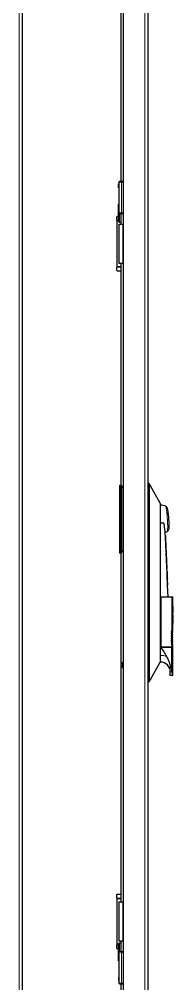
# Model space of a CAD drawing. Header units: millimetres. Extents: x -367 to 1520, y -1456 to 1043.
# Drawn here: x 412 to 537, y -522 to 261 of the extents above; entities that cross this region are included whole.
import ezdxf

# ---------------------------------------------------------------- set-up
doc = ezdxf.new("R2010")
doc.units = ezdxf.units.MM

msp = doc.modelspace()

# ---------------------------------------------------------------- linework, layer by layer
at = {"color": 8, "linetype": 'Continuous', "lineweight": 18}
for p, q in [((412.42, -1271.52), (412.42, 878.28)), ((514.67, -1274.12), (514.67, 880.88)), ((495.67, 128.38), (497.27, 128.38)), ((495.67, 103.38), (495.67, 128.38)), ((497.27, 103.38), (495.67, 103.38)), ((495.22, 94.38), (495.22, 95.88)), ((496.77, 62.38), (496.77, 94.38)), ((495.22, 59.68), (495.22, 62.38)), ((495.22, 59.38), (495.22, 59.68)), ((494.37, -119.62), (495.27, -119.62)), ((495.27, -119.62), (495.27, -117.62)), ((495.27, -119.62), (495.67, -119.62)), ((495.27, -170.62), (495.27, -119.62)), ((497.27, -119.42), (495.67, -119.42)), ((518.27, -121.62), (517.27, -121.62)), ((494.37, -170.62), (495.27, -170.62)), ((495.27, -172.62), (495.27, -170.62)), ((495.27, -170.62), (495.67, -170.62)), ((495.67, -170.82), (497.27, -170.82)), ((532.46, -180.64), (532.45, -180.64)), ((532.5, -181.61), (532.49, -181.61)), ((527.48, -208.12), (527.48, -248.62)), ((536.83, -236.12), (537.48, -236.12)), ((527.48, -255.65), (527.27, -255.65)), ((527.48, -261.12), (527.48, -255.65)), ((518.27, -271.62), (517.27, -271.62)), ((535.48, -269.12), (536.83, -269.12)), ((495.22, -452.92), (495.22, -452.62)), ((495.22, -455.62), (495.22, -452.92)), ((496.77, -487.62), (496.77, -455.62)), ((495.22, -489.12), (495.22, -487.62)), ((495.67, -521.62), (495.67, -496.62)), ((495.67, -496.62), (497.27, -496.62)), ((497.27, -521.62), (495.67, -521.62))]:
    msp.add_line(p, q, dxfattribs=at)
at = {"color": 7, "linetype": 'Continuous', "lineweight": 25}
for p, q in [((415.02, -1274.12), (415.02, 880.88)), ((497.27, -1274.12), (497.27, 880.88)), ((517.27, 878.28), (517.27, -119.12)), ((495.27, 737.38), (495.27, 128.88)), ((493.67, 128.38), (493.67, 103.38)), ((497.27, 128.88), (495.67, 128.88)), ((493.67, 110.78), (493.27, 110.38)), ((493.27, 103.38), (493.27, 110.38)), ((493.27, 96.38), (493.27, 103.38)), ((493.77, 103.38), (493.77, 95.88)), ((495.27, 102.88), (495.27, 94.38)), ((495.67, 102.88), (497.27, 102.88)), ((491.72, 99.88), (491.72, 97.88)), ((493.27, 100.38), (492.22, 100.38)), ((492.22, 97.38), (493.27, 97.38)), ((492.22, 97.38), (492.22, 97.08)), ((492.22, 59.68), (492.22, 97.08)), ((492.22, 97.08), (493.27, 97.08)), ((493.27, 96.38), (493.77, 95.88)), ((493.77, 95.88), (495.27, 95.88)), ((493.77, 62.38), (493.77, 94.38)), ((493.77, 94.38), (496.77, 94.38)), ((497.27, 94.38), (496.77, 94.38)), ((491.72, 58.88), (491.72, 56.88)), ((495.22, 59.68), (492.22, 59.68)), ((492.22, 59.68), (492.22, 59.38)), ((495.27, 59.38), (492.22, 59.38)), ((492.22, 56.38), (495.27, 56.38)), ((496.77, 62.38), (493.77, 62.38)), ((494.72, 59.68), (494.72, 59.38)), ((495.27, 59.68), (495.22, 59.68)), ((495.27, 62.38), (495.27, -117.62)), ((496.77, 62.38), (497.27, 62.38)), ((518.27, -116.12), (517.27, -116.12)), ((494.37, -117.62), (495.27, -117.62)), ((494.37, -119.62), (494.37, -117.62)), ((494.37, -170.62), (494.37, -119.62)), ((495.67, -118.02), (495.67, -119.62)), ((495.67, -118.42), (497.27, -118.42)), ((495.67, -119.62), (495.67, -170.62)), ((517.27, -119.12), (517.27, -121.62)), ((517.27, -121.62), (517.27, -271.62)), ((518.27, -121.62), (518.27, -271.62)), ((527.27, -132.12), (519.35, -118.03)), ((527.27, -132.12), (527.27, -137.59)), ((527.27, -137.59), (527.27, -145.12)), ((527.27, -145.12), (527.27, -248.12)), ((531.79, -164.79), (531.39, -155.6)), ((534.21, -153.18), (534.22, -152.99)), ((531.51, -158.82), (531.46, -158.44)), ((531.52, -158.82), (531.47, -158.44)), ((531.47, -158.44), (531.59, -161.6)), ((531.52, -159.11), (531.51, -158.82)), ((531.52, -158.82), (531.51, -158.82)), ((531.53, -159.11), (531.52, -158.82)), ((531.53, -159.11), (531.52, -159.11)), ((494.37, -172.62), (494.37, -170.62)), ((495.67, -170.62), (495.67, -172.22)), ((497.27, -171.82), (495.67, -171.82)), ((531.88, -166.88), (531.78, -164.79)), ((531.79, -164.8), (531.78, -164.8)), ((532.06, -170.79), (531.83, -166.99)), ((532.04, -170.39), (531.9, -167.29)), ((531.9, -168.69), (532.14, -172.68)), ((532.03, -170.39), (532.06, -170.79)), ((532.1, -172.05), (532.05, -170.79)), ((532.06, -170.79), (532.05, -170.79)), ((494.37, -172.62), (495.27, -172.62)), ((495.27, -172.62), (495.27, -455.62)), ((532.08, -172.68), (532.07, -172.68)), ((532.14, -172.68), (532.08, -172.68)), ((532.23, -174.9), (532.13, -172.68)), ((532.17, -174.9), (532.17, -174.89)), ((532.17, -174.9), (532.17, -174.9)), ((532.29, -176.16), (532.24, -174.9)), ((532.28, -176.17), (532.28, -176.16)), ((532.39, -178.62), (532.3, -176.48)), ((532.4, -178.62), (532.39, -178.62)), ((532.6, -183.17), (532.4, -178.59)), ((532.45, -180.64), (532.49, -181.61)), ((532.46, -180.64), (532.5, -181.61)), ((532.57, -183.17), (532.56, -183.17)), ((532.69, -185.54), (532.59, -183.17)), ((532.64, -185.54), (532.64, -185.54)), ((532.81, -188), (532.7, -185.53)), ((532.76, -187.24), (532.77, -187.24)), ((532.77, -187.24), (532.78, -187.24)), ((532.8, -187.77), (532.79, -187.62)), ((532.82, -188.17), (532.8, -187.89)), ((532.84, -189.47), (532.82, -189.47)), ((532.85, -189.47), (532.83, -189.47)), ((532.89, -189.94), (532.84, -188.69)), ((532.87, -190.26), (532.84, -189.47)), ((532.88, -190.26), (532.85, -189.47)), ((532.86, -190.26), (532.85, -190.26)), ((532.86, -190.26), (532.88, -190.26)), ((532.87, -189.44), (532.92, -190.54)), ((532.91, -190.25), (532.89, -189.94)), ((532.95, -191.15), (532.91, -190.35)), ((533, -192.38), (532.95, -191.15)), ((533.04, -193.19), (533.02, -192.91)), ((533.05, -193.44), (533.04, -193.3)), ((533.18, -196.5), (533.06, -193.83)), ((533.06, -193.91), (533.06, -193.91)), ((533.07, -193.91), (533.07, -193.91)), ((533.18, -197.97), (533.12, -196.52)), ((533.14, -196.51), (533.13, -196.51)), ((533.26, -198.62), (533.17, -196.5)), ((533.69, -208.12), (533.27, -198.62)), ((527.27, -208.12), (527.48, -208.12)), ((527.48, -208.12), (527.72, -208.12)), ((527.72, -208.12), (527.72, -248.62)), ((527.72, -208.12), (536.83, -208.12)), ((536.83, -208.12), (536.83, -236.12)), ((536.83, -208.12), (537.48, -208.12)), ((537.48, -213.12), (537.48, -208.12)), ((537.23, -213.12), (537.48, -213.12)), ((537.23, -213.12), (537.23, -222.88)), ((537.35, -215.07), (537.35, -220.93)), ((537.36, -215.07), (537.35, -215.07)), ((537.36, -215.07), (537.36, -220.93)), ((537.36, -215.07), (537.48, -215.07)), ((537.48, -216.05), (537.41, -216.05)), ((537.41, -216.05), (537.41, -220.93)), ((537.46, -218), (537.46, -220.93)), ((537.47, -218), (537.46, -218)), ((537.47, -215.07), (537.47, -213.12)), ((537.47, -218), (537.47, -216.05)), ((537.47, -218), (537.47, -220.93)), ((537.47, -218), (537.48, -218)), ((537.48, -216.05), (537.48, -215.07)), ((537.48, -220.93), (537.48, -218)), ((537.41, -222.88), (537.23, -222.88)), ((537.37, -226.68), (537.23, -226.68)), ((537.23, -226.68), (537.23, -229.65)), ((537.36, -220.93), (537.35, -220.93)), ((537.41, -220.93), (537.36, -220.93)), ((537.41, -222.88), (537.41, -225.81)), ((537.48, -225.81), (537.41, -225.81)), ((537.47, -226.68), (537.44, -229.65)), ((537.47, -220.93), (537.46, -220.93)), ((537.46, -222.88), (537.46, -223.86)), ((537.47, -222.88), (537.46, -222.88)), ((537.47, -223.86), (537.46, -223.86)), ((537.47, -222.88), (537.47, -220.93)), ((537.48, -220.93), (537.47, -220.93)), ((537.47, -222.88), (537.47, -223.86)), ((537.47, -222.88), (537.48, -222.88)), ((537.47, -225.81), (537.47, -223.86)), ((537.48, -223.86), (537.47, -223.86)), ((537.48, -226.68), (537.47, -226.68)), ((537.48, -223.86), (537.48, -222.88)), ((537.48, -226.68), (537.48, -225.81)), ((537.48, -227.31), (537.48, -226.68)), ((537.23, -229.65), (537.3, -229.65)), ((537.29, -227.18), (537.29, -227.98)), ((537.3, -227.18), (537.29, -227.18)), ((537.3, -227.98), (537.29, -227.98)), ((537.29, -228.47), (537.29, -229.65)), ((537.3, -228.47), (537.29, -228.47)), ((537.3, -227.18), (537.3, -227.98)), ((537.3, -227.18), (537.36, -227.18)), ((537.36, -227.98), (537.3, -227.98)), ((537.3, -228.47), (537.3, -229.65)), ((537.3, -228.47), (537.35, -228.47)), ((537.38, -229.65), (537.4, -229.65)), ((537.4, -228.21), (537.39, -228.21)), ((537.39, -229.65), (537.43, -229.65)), ((537.43, -227.52), (537.42, -227.52)), ((537.43, -228.86), (537.42, -228.86)), ((537.42, -229.22), (537.42, -229.23)), ((537.43, -229.22), (537.42, -229.22)), ((537.43, -229.23), (537.42, -229.23)), ((537.42, -229.56), (537.42, -229.65)), ((537.43, -229.56), (537.42, -229.56)), ((537.43, -229.22), (537.43, -229.23)), ((537.43, -229.56), (537.43, -229.65)), ((537.44, -229.65), (537.47, -229.65)), ((537.46, -228.55), (537.47, -227.28)), ((537.47, -228.55), (537.46, -228.55)), ((537.46, -229.65), (537.46, -229.04)), ((537.47, -229.04), (537.46, -229.04)), ((537.47, -228.55), (537.48, -227.28)), ((537.48, -227.28), (537.47, -227.28)), ((537.47, -229.04), (537.47, -228.22)), ((537.47, -228.55), (537.48, -228.55)), ((537.47, -229.04), (537.48, -229.04)), ((537.47, -229.65), (537.47, -229.04)), ((537.48, -227.28), (537.48, -228.55)), ((537.48, -236.12), (537.48, -229.04)), ((536.29, -236.22), (536.72, -236.22)), ((536.29, -237.62), (536.72, -237.62)), ((536.29, -239.02), (536.72, -239.02)), ((536.29, -240.42), (536.72, -240.42)), ((536.29, -241.82), (536.72, -241.82)), ((537.38, -236.22), (536.72, -236.22)), ((537.38, -237.62), (536.72, -237.62)), ((537.38, -239.02), (536.72, -239.02)), ((537.38, -240.42), (536.72, -240.42)), ((537.38, -241.82), (536.72, -241.82)), ((537.48, -237.52), (536.83, -237.52)), ((537.48, -238.92), (536.83, -238.92)), ((537.48, -240.32), (536.83, -240.32)), ((537.48, -241.72), (536.83, -241.72)), ((537.48, -237.52), (536.98, -236.22)), ((537.48, -238.92), (536.98, -237.62)), ((537.48, -240.32), (536.98, -239.02)), ((537.48, -241.72), (536.98, -240.42)), ((537.48, -243.12), (536.98, -241.82)), ((527.27, -248.12), (527.27, -249.12)), ((527.27, -248.62), (527.48, -248.62)), ((527.48, -249.12), (527.27, -249.12)), ((527.48, -248.62), (527.72, -248.62)), ((527.48, -249.12), (527.72, -249.12)), ((527.72, -248.62), (536.83, -248.62)), ((527.72, -249.12), (536.83, -249.12)), ((535.48, -249.12), (535.46, -248.62)), ((536.29, -243.22), (536.72, -243.22)), ((536.29, -244.62), (536.72, -244.62)), ((536.29, -246.02), (536.72, -246.02)), ((537.38, -243.22), (536.72, -243.22)), ((537.38, -244.62), (536.72, -244.62)), ((537.38, -246.02), (536.72, -246.02)), ((537.48, -243.12), (536.83, -243.12)), ((537.48, -244.52), (536.83, -244.52)), ((537.48, -245.92), (536.83, -245.92)), ((536.83, -247.32), (536.83, -248.62)), ((537.48, -247.32), (536.83, -247.32)), ((536.83, -248.62), (537.48, -248.62)), ((536.83, -269.12), (536.83, -249.12)), ((536.83, -249.12), (537.48, -249.12)), ((537.48, -244.52), (536.98, -243.22)), ((537.48, -245.92), (536.98, -244.62)), ((537.48, -247.32), (536.98, -246.02)), ((537.48, -248.62), (537.48, -247.32)), ((537.48, -272.12), (537.48, -249.12)), ((527.27, -255.65), (527.27, -261.12)), ((496.25, -262.84), (496.56, -262.92)), ((496.56, -264.02), (496.25, -264.1)), ((496.56, -261.47), (496.56, -261.55)), ((496.56, -262.92), (496.56, -264.02)), ((496.56, -265.39), (496.56, -265.47)), ((519.35, -275.2), (527.27, -261.12)), ((527.27, -261.12), (527.48, -261.12)), ((535.48, -269.12), (535.48, -266.03)), ((517.27, -271.62), (517.27, -274.12)), ((537.2, -272.12), (535.48, -272.12)), ((537.48, -272.12), (537.2, -272.12)), ((517.27, -274.12), (517.27, -1271.52)), ((518.27, -277.12), (517.27, -277.12)), ((491.72, -450.12), (491.72, -452.12)), ((495.27, -449.62), (492.22, -449.62)), ((492.22, -452.62), (495.27, -452.62)), ((492.22, -452.62), (492.22, -452.92)), ((492.22, -490.32), (492.22, -452.92)), ((492.22, -452.92), (495.22, -452.92)), ((494.72, -452.62), (494.72, -452.92)), ((495.22, -452.92), (495.27, -452.92)), ((493.77, -455.62), (496.77, -455.62)), ((493.77, -487.62), (493.77, -455.62)), ((497.27, -455.62), (496.77, -455.62)), ((491.72, -491.12), (491.72, -493.12)), ((493.27, -490.32), (492.22, -490.32)), ((492.22, -490.32), (492.22, -490.62)), ((493.27, -490.62), (492.22, -490.62)), ((493.77, -489.12), (493.27, -489.62)), ((493.27, -496.62), (493.27, -489.62)), ((496.77, -487.62), (493.77, -487.62)), ((495.27, -489.12), (493.77, -489.12)), ((493.77, -489.12), (493.77, -496.62)), ((495.27, -487.62), (495.27, -496.12)), ((496.77, -487.62), (497.27, -487.62)), ((492.22, -493.62), (493.27, -493.62)), ((493.27, -503.62), (493.27, -496.62)), ((493.67, -496.62), (493.67, -521.62)), ((497.27, -496.12), (495.67, -496.12)), ((493.27, -503.62), (493.67, -504.02)), ((495.27, -522.12), (495.27, -1130.62)), ((495.67, -522.12), (497.27, -522.12))]:
    msp.add_line(p, q, dxfattribs=at)
at = {"color": 7, "linetype": 'Continuous', "lineweight": 25, "flags": 128}
for points in [[(531.83, -166.99), (531.87, -167.94), (531.9, -168.69)], [(532.08, -172.68), (532.13, -173.92), (532.17, -174.9)], [(532.45, -181.3), (532.56, -183.67), (532.64, -185.54)], [(532.49, -181.61), (532.53, -182.49), (532.56, -183.17)], [(532.5, -181.61), (532.54, -182.49), (532.57, -183.17)], [(532.84, -190.12), (533.03, -194.52), (533.18, -197.97)], [(533.13, -196.51), (532.97, -193.01), (532.85, -190.26)], [(533.14, -196.51), (532.98, -193.01), (532.86, -190.26)], [(537.39, -228.95), (537.39, -229.13), (537.39, -229.27)], [(537.42, -229.22), (537.42, -229.02), (537.42, -228.86)], [(537.43, -229.22), (537.43, -229.02), (537.43, -228.86)]]:
    msp.add_lwpolyline(points, dxfattribs=at)
at = {"color": 7, "linetype": 'Continuous', "lineweight": 25}
for centre, radius, start, end in [((492.22, 99.88), 0.5, 90, 180), ((492.22, 97.88), 0.5, 180, 270), ((492.22, 58.88), 0.5, 90, 180), ((492.22, 56.88), 0.5, 180, 270), ((495.27, -118.02), 0.4, 0, 90), ((527.27, -145.12), 11.4, 66.37549, 90), ((527.27, -145.12), 11.4, 291.36213, 301.71629), ((495.27, -172.22), 0.4, 270, 0), ((537.38, -236.12), 0.1, 270, 0), ((537.38, -237.52), 0.1, 270, 0), ((537.38, -238.92), 0.1, 270, 0), ((537.38, -240.32), 0.1, 270, 0), ((537.38, -241.72), 0.1, 270, 0), ((537.38, -243.12), 0.1, 270, 0), ((537.38, -244.52), 0.1, 270, 0), ((537.38, -245.92), 0.1, 270, 0), ((501.66, -263.46), 5.45, 159.42245, 173.41237), ((501.66, -263.47), 5.45, 186.58763, 200.57755), ((501.52, -263.47), 5.35, 142.60007, 158.09132), ((501.52, -263.47), 5.35, 201.90868, 217.39993), ((527.48, -269.12), 8, 0, 90), ((492.22, -450.12), 0.5, 90, 180), ((492.22, -452.12), 0.5, 180, 270), ((492.22, -491.12), 0.5, 90, 180), ((492.22, -493.12), 0.5, 180, 270)]:
    msp.add_arc(centre, radius, start, end, dxfattribs=at)
at = {"color": 8, "linetype": 'Continuous', "lineweight": 18}
msp.add_arc((527.63, -267.71), 12.07, 66.28954, 90.71323, dxfattribs=at)
at = {"color": 7, "linetype": 'Continuous', "lineweight": 25}
for points, knots in [([(493.37, 126.38), (493.37, 126.44), (493.37, 126.52), (493.37, 126.61), (493.37, 126.7), (493.37, 126.83), (493.37, 126.86), (493.37, 126.88)], [0, 0, 0, 0, 0.124693, 0.187182, 0.249773, 0.500039, 1, 1, 1, 1]), ([(493.37, 126.18), (493.37, 126.18), (493.37, 126.18), (493.37, 126.19), (493.37, 126.2), (493.37, 126.23), (493.37, 126.27), (493.37, 126.31), (493.37, 126.35), (493.37, 126.37), (493.37, 126.38)], [0, 0, 0, 0, 0.128825, 0.180169, 0.243397, 0.36986, 0.499864, 0.749649, 0.843476, 1, 1, 1, 1]), ([(493.37, 124.67), (493.37, 124.74), (493.37, 124.9), (493.37, 125.12), (493.37, 125.3), (493.37, 125.46), (493.37, 125.57), (493.37, 125.58), (493.37, 125.59)], [0, 0, 0, 0, 0.125049, 0.249886, 0.370856, 0.49982, 0.749609, 1, 1, 1, 1]), ([(493.37, 123.82), (493.37, 123.83), (493.37, 123.84), (493.37, 123.93), (493.37, 124.02), (493.37, 124.15), (493.37, 124.36), (493.37, 124.54), (493.37, 124.67)], [0, 0, 0, 0, 0.25007, 0.379181, 0.500499, 0.62417, 0.750842, 1, 1, 1, 1]), ([(493.37, 107.94), (493.37, 107.93), (493.37, 107.92), (493.37, 107.84), (493.37, 107.74), (493.37, 107.61), (493.37, 107.4), (493.37, 107.22), (493.37, 107.1)], [0, 0, 0, 0, 0.25007, 0.379559, 0.500499, 0.624556, 0.750843, 1, 1, 1, 1]), ([(493.37, 107.1), (493.37, 107.06), (493.37, 106.98), (493.37, 106.82), (493.37, 106.64), (493.37, 106.46), (493.37, 106.3), (493.37, 106.19), (493.37, 106.18), (493.37, 106.18)], [0, 0, 0, 0, 0.062637, 0.125278, 0.250072, 0.374841, 0.499994, 0.749696, 1, 1, 1, 1]), ([(493.37, 105.59), (493.37, 105.59), (493.37, 105.58), (493.37, 105.57), (493.37, 105.56), (493.37, 105.54), (493.37, 105.48), (493.37, 105.42), (493.37, 105.38)], [0, 0, 0, 0, 0.13107, 0.182437, 0.243796, 0.371388, 0.500442, 1, 1, 1, 1]), ([(493.37, 105.38), (493.37, 105.35), (493.37, 105.3), (493.37, 105.22), (493.37, 105.15), (493.37, 105.06), (493.37, 104.93), (493.37, 104.9), (493.37, 104.88)], [0, 0, 0, 0, 0.062686, 0.125173, 0.187628, 0.250185, 0.500314, 1, 1, 1, 1]), ([(518.27, -116.12), (518.27, -116.18), (518.27, -116.3), (518.27, -117.25), (518.27, -118.65), (518.27, -120.19), (518.27, -121.21), (518.27, -121.62)], [0, 0, 0, 0, 0.214694, 0.429388, 0.644082, 0.858775, 1, 1, 1, 1]), ([(519.35, -118.04), (519.16, -117.73), (518.8, -117.15), (518.45, -116.45), (518.28, -116.12)], [0, 0, 0, 0, 0.525323, 1, 1, 1, 1]), ([(532.9, -135.88), (532.88, -135.82), (532.82, -135.64), (532.64, -135.33), (532.33, -134.96), (532.02, -134.79), (531.85, -134.7)], [0, 0, 0, 0, 0.124152, 0.341643, 0.649974, 1, 1, 1, 1]), ([(532.98, -136.22), (532.97, -136.19), (532.96, -136.1), (533.05, -136.61), (533.25, -137.8), (533.59, -140.03), (533.9, -142.78), (534.14, -145.73), (534.25, -148.51), (534.27, -150.83), (534.24, -152.46), (534.21, -153.12), (534.21, -153.17), (534.21, -153.18)], [0, 0, 0, 0, 0.030403, 0.098769, 0.206023, 0.316924, 0.429796, 0.54227, 0.652144, 0.75822, 0.860909, 0.962167, 1, 1, 1, 1]), ([(531.37, -155.6), (531.37, -155.61), (531.38, -155.63), (531.13, -154.27), (530.81, -152.08), (530.52, -150.01), (530.45, -148.78), (530.21, -148.41), (530.14, -148.36), (530.08, -148.34), (529.95, -148.35), (529.51, -148.42), (528.58, -148.45), (527.77, -148.24), (527.29, -148.12)], [0, 0, 0, 0, 0.1420884, 0.3674634, 0.5915606, 0.7394261, 0.8133096, 0.8201913, 0.8256124, 0.8293026, 0.8330422, 0.8487573, 0.9118768, 1, 1, 1, 1]), ([(533.27, -154.79), (533.35, -154.74), (533.57, -154.62), (533.82, -154.32), (534.03, -153.98), (534.13, -153.7), (534.17, -153.54), (534.18, -153.48)], [0, 0, 0, 0, 0.1747015, 0.4583416, 0.6963812, 0.8885007, 1, 1, 1, 1]), ([(531.62, -161.54), (531.6, -161.1), (531.56, -160.23), (531.54, -159.48), (531.53, -159.11)], [0, 0, 0, 0, 0.500963, 1, 1, 1, 1]), ([(531.59, -161.6), (531.62, -162.19), (531.67, -163.37), (531.76, -165.08), (531.84, -166.39), (531.89, -167.04), (531.9, -167.27), (531.9, -167.3), (531.9, -167.31)], [0, 0, 0, 0, 0.250282, 0.499393, 0.748791, 0.874699, 0.937286, 1, 1, 1, 1]), ([(531.79, -164.8), (531.79, -164.79), (531.79, -164.75), (531.78, -164.49), (531.75, -164.14), (531.72, -163.55), (531.67, -162.67), (531.63, -161.92), (531.62, -161.54)], [0, 0, 0, 0, 0.124416, 0.248357, 0.373982, 0.500169, 0.7494, 1, 1, 1, 1]), ([(532.29, -176.19), (532.29, -176.15), (532.29, -176.07), (532.29, -176.4), (532.3, -177), (532.32, -177.51), (532.32, -177.77)], [0, 0, 0, 0, 0.248736, 0.498686, 0.748107, 1, 1, 1, 1]), ([(532.32, -177.77), (532.33, -178.04), (532.35, -178.59), (532.39, -179.79), (532.43, -180.7), (532.45, -181.3)], [0, 0, 0, 0, 0.249362, 0.499672, 1, 1, 1, 1]), ([(532.39, -178.62), (532.39, -178.63), (532.39, -178.64), (532.39, -178.82), (532.39, -179.07), (532.4, -179.42), (532.42, -179.95), (532.44, -180.36), (532.45, -180.64)], [0, 0, 0, 0, 0.249432, 0.37514, 0.499356, 0.623458, 0.749245, 1, 1, 1, 1]), ([(532.4, -178.62), (532.4, -178.63), (532.4, -178.64), (532.4, -178.82), (532.4, -179.07), (532.41, -179.42), (532.43, -179.95), (532.45, -180.36), (532.46, -180.64)], [0, 0, 0, 0, 0.249432, 0.37514, 0.499356, 0.623458, 0.749245, 1, 1, 1, 1]), ([(532.79, -187.62), (532.79, -187.68), (532.8, -187.81), (532.81, -188.22), (532.83, -188.85), (532.86, -189.68), (532.89, -190.25), (532.9, -190.54)], [0, 0, 0, 0, 0.1246, 0.248977, 0.500405, 0.749333, 1, 1, 1, 1]), ([(532.91, -190.54), (532.89, -190.02), (532.86, -189.24), (532.82, -188.28), (532.81, -187.94), (532.8, -187.77)], [0, 0, 0, 0, 0.4989654, 0.749922, 1, 1, 1, 1]), ([(532.92, -190.54), (532.9, -190.12), (532.87, -189.48), (532.84, -188.69), (532.82, -188.34), (532.82, -188.17)], [0, 0, 0, 0, 0.50146, 0.750257, 1, 1, 1, 1]), ([(532.83, -189.47), (532.83, -189.48), (532.83, -189.5), (532.83, -189.65), (532.83, -189.83), (532.83, -189.99), (532.84, -190.08), (532.84, -190.12)], [0, 0, 0, 0, 0.249445, 0.498999, 0.74851, 0.873859, 1, 1, 1, 1]), ([(532.9, -190.54), (532.91, -190.82), (532.94, -191.38), (532.98, -192.2), (533.01, -192.82), (533.04, -193.24), (533.04, -193.37), (533.05, -193.44)], [0, 0, 0, 0, 0.2487307, 0.4973773, 0.750528, 0.8752331, 1, 1, 1, 1]), ([(533.04, -193.3), (533.03, -193.13), (533.02, -192.78), (532.97, -191.83), (532.93, -191.06), (532.91, -190.54)], [0, 0, 0, 0, 0.249575, 0.500842, 1, 1, 1, 1]), ([(532.92, -190.54), (532.94, -190.92), (532.96, -191.39), (532.98, -191.82), (532.98, -191.9)], [0, 0, 0, 0, 0.802786, 1, 1, 1, 1]), ([(533.02, -192.91), (533.02, -192.74), (533, -192.39), (532.97, -191.59), (532.94, -190.96), (532.92, -190.54)], [0, 0, 0, 0, 0.250895, 0.500775, 1, 1, 1, 1]), ([(533.05, -193.48), (533.05, -193.54), (533.06, -193.73), (533.06, -193.83), (533.07, -193.91)], [0, 0, 0, 0, 0.3349706, 1, 1, 1, 1]), ([(533.18, -197.97), (533.18, -198.01), (533.19, -198.1), (533.2, -198.26), (533.21, -198.44), (533.22, -198.59), (533.23, -198.61), (533.23, -198.62)], [0, 0, 0, 0, 0.125388, 0.250591, 0.500192, 0.749805, 1, 1, 1, 1]), ([(537.42, -227.52), (537.42, -227.44), (537.42, -227.29), (537.42, -227.07), (537.41, -226.91), (537.39, -226.7), (537.37, -226.69), (537.36, -226.68)], [0, 0, 0, 0, 0.125885, 0.250002, 0.375256, 0.501237, 1, 1, 1, 1]), ([(537.43, -227.52), (537.43, -227.42), (537.43, -227.26), (537.42, -227.05), (537.42, -226.88), (537.4, -226.7), (537.38, -226.69), (537.37, -226.68)], [0, 0, 0, 0, 0.149141, 0.264134, 0.378852, 0.560232, 1, 1, 1, 1]), ([(537.35, -228.47), (537.36, -228.47), (537.37, -228.48), (537.38, -228.54), (537.38, -228.6), (537.39, -228.71), (537.39, -228.83), (537.39, -228.92), (537.39, -228.95)], [0, 0, 0, 0, 0.362307, 0.499762, 0.603895, 0.707751, 0.888159, 1, 1, 1, 1]), ([(537.36, -227.18), (537.37, -227.18), (537.38, -227.19), (537.39, -227.29), (537.39, -227.38), (537.39, -227.48), (537.39, -227.55), (537.39, -227.58)], [0, 0, 0, 0, 0.464779, 0.639498, 0.766783, 0.894486, 1, 1, 1, 1]), ([(537.39, -227.58), (537.39, -227.62), (537.39, -227.7), (537.39, -227.8), (537.39, -227.88), (537.38, -227.97), (537.37, -227.97), (537.36, -227.98)], [0, 0, 0, 0, 0.144848, 0.259554, 0.374146, 0.548842, 1, 1, 1, 1]), ([(537.39, -228.21), (537.4, -228.19), (537.41, -228.14), (537.41, -228.02), (537.42, -227.89), (537.42, -227.73), (537.42, -227.6), (537.42, -227.52)], [0, 0, 0, 0, 0.249783, 0.499064, 0.624235, 0.749653, 1, 1, 1, 1]), ([(537.42, -228.86), (537.42, -228.78), (537.41, -228.67), (537.41, -228.52), (537.41, -228.42), (537.41, -228.34), (537.4, -228.26), (537.4, -228.23), (537.39, -228.21)], [0, 0, 0, 0, 0.250367, 0.375745, 0.500635, 0.625633, 0.750126, 1, 1, 1, 1]), ([(537.39, -229.27), (537.39, -229.3), (537.39, -229.37), (537.39, -229.5), (537.39, -229.59), (537.39, -229.64), (537.39, -229.65)], [0, 0, 0, 0, 0.2561394, 0.5126978, 0.9190221, 1, 1, 1, 1]), ([(537.4, -228.21), (537.41, -228.18), (537.42, -228.13), (537.42, -227.96), (537.43, -227.77), (537.43, -227.61), (537.43, -227.53), (537.43, -227.52)], [0, 0, 0, 0, 0.331473, 0.546481, 0.762526, 0.960277, 1, 1, 1, 1]), ([(537.43, -228.86), (537.43, -228.76), (537.42, -228.6), (537.42, -228.4), (537.41, -228.28), (537.41, -228.24), (537.4, -228.21)], [0, 0, 0, 0, 0.336422, 0.52346, 0.710673, 1, 1, 1, 1]), ([(537.42, -229.56), (537.42, -229.55), (537.42, -229.54), (537.42, -229.5), (537.42, -229.39), (537.42, -229.29), (537.42, -229.23)], [0, 0, 0, 0, 0.1253633, 0.2500316, 0.4996752, 1, 1, 1, 1]), ([(537.43, -229.56), (537.43, -229.55), (537.43, -229.52), (537.43, -229.44), (537.43, -229.34), (537.43, -229.26), (537.43, -229.23)], [0, 0, 0, 0, 0.20263, 0.420406, 0.728008, 1, 1, 1, 1]), ([(536.82, -237.52), (536.73, -237.3), (536.6, -236.98), (536.42, -236.54), (536.33, -236.33), (536.29, -236.22)], [0, 0, 0, 0, 0.499993, 0.749996, 1, 1, 1, 1]), ([(536.82, -238.92), (536.73, -238.7), (536.6, -238.38), (536.42, -237.94), (536.33, -237.73), (536.29, -237.62)], [0, 0, 0, 0, 0.499993, 0.749996, 1, 1, 1, 1]), ([(536.82, -240.32), (536.73, -240.1), (536.6, -239.78), (536.42, -239.34), (536.33, -239.13), (536.29, -239.02)], [0, 0, 0, 0, 0.499993, 0.749996, 1, 1, 1, 1]), ([(536.82, -241.72), (536.73, -241.5), (536.6, -241.18), (536.42, -240.74), (536.33, -240.53), (536.29, -240.42)], [0, 0, 0, 0, 0.499993, 0.749996, 1, 1, 1, 1]), ([(536.82, -243.12), (536.73, -242.9), (536.6, -242.58), (536.42, -242.14), (536.33, -241.93), (536.29, -241.82)], [0, 0, 0, 0, 0.4999933, 0.7499958, 1, 1, 1, 1]), ([(536.72, -236.22), (536.73, -236.22), (536.76, -236.21), (536.8, -236.19), (536.82, -236.16), (536.82, -236.14), (536.83, -236.12), (536.83, -236.12)], [0, 0, 0, 0, 0.295691, 0.568687, 0.759853, 0.951912, 1, 1, 1, 1]), ([(536.72, -237.62), (536.73, -237.62), (536.76, -237.61), (536.8, -237.59), (536.82, -237.56), (536.82, -237.54), (536.83, -237.52), (536.83, -237.52)], [0, 0, 0, 0, 0.295691, 0.568687, 0.759853, 0.951912, 1, 1, 1, 1]), ([(536.72, -239.02), (536.73, -239.02), (536.76, -239.01), (536.8, -238.99), (536.82, -238.96), (536.82, -238.94), (536.83, -238.92), (536.83, -238.92)], [0, 0, 0, 0, 0.2956914, 0.5686867, 0.7598531, 0.9519121, 1, 1, 1, 1]), ([(536.72, -240.42), (536.73, -240.42), (536.76, -240.41), (536.8, -240.39), (536.82, -240.36), (536.82, -240.34), (536.83, -240.32), (536.83, -240.32)], [0, 0, 0, 0, 0.2956914, 0.5686867, 0.7598531, 0.9519121, 1, 1, 1, 1]), ([(536.72, -241.82), (536.73, -241.82), (536.76, -241.81), (536.8, -241.79), (536.82, -241.76), (536.82, -241.74), (536.83, -241.72), (536.83, -241.72)], [0, 0, 0, 0, 0.295691, 0.568687, 0.759853, 0.951912, 1, 1, 1, 1]), ([(527.27, -249.12), (527.27, -250.25), (527.27, -252.59), (527.27, -254.61), (527.27, -255.65)], [0, 0, 0, 0, 0.484389, 1, 1, 1, 1]), ([(527.72, -249.12), (528.54, -250.36), (530.19, -252.85), (531.72, -255.4), (532.48, -256.67)], [0, 0, 0, 0, 0.499713, 1, 1, 1, 1]), ([(536.82, -244.52), (536.73, -244.3), (536.6, -243.98), (536.42, -243.54), (536.33, -243.33), (536.29, -243.22)], [0, 0, 0, 0, 0.499993, 0.749996, 1, 1, 1, 1]), ([(536.82, -245.92), (536.73, -245.7), (536.6, -245.38), (536.42, -244.94), (536.33, -244.73), (536.29, -244.62)], [0, 0, 0, 0, 0.499993, 0.749996, 1, 1, 1, 1]), ([(536.82, -247.32), (536.73, -247.1), (536.6, -246.78), (536.42, -246.34), (536.33, -246.13), (536.29, -246.02)], [0, 0, 0, 0, 0.499993, 0.749996, 1, 1, 1, 1]), ([(536.72, -243.22), (536.73, -243.22), (536.76, -243.21), (536.8, -243.19), (536.82, -243.16), (536.82, -243.14), (536.83, -243.12), (536.83, -243.12)], [0, 0, 0, 0, 0.295691, 0.568687, 0.759853, 0.951912, 1, 1, 1, 1]), ([(536.72, -244.62), (536.73, -244.62), (536.76, -244.61), (536.8, -244.59), (536.82, -244.56), (536.82, -244.54), (536.83, -244.52), (536.83, -244.52)], [0, 0, 0, 0, 0.295691, 0.568687, 0.759853, 0.951912, 1, 1, 1, 1]), ([(536.72, -246.02), (536.73, -246.02), (536.76, -246.01), (536.8, -245.99), (536.82, -245.96), (536.82, -245.94), (536.83, -245.92), (536.83, -245.92)], [0, 0, 0, 0, 0.295691, 0.568687, 0.759853, 0.951912, 1, 1, 1, 1]), ([(532.48, -256.67), (533.09, -257.84), (534.33, -260.21), (535.34, -263.41), (535.45, -265.41), (535.48, -266.03)], [0, 0, 0, 0, 0.401015, 0.812371, 1, 1, 1, 1]), ([(518.27, -271.62), (518.27, -272.24), (518.27, -273.47), (518.27, -275.12), (518.27, -276.37), (518.27, -277.02), (518.27, -277.09), (518.27, -277.12)], [0, 0, 0, 0, 0.21469, 0.42938, 0.644073, 0.858767, 1, 1, 1, 1]), ([(535.48, -272.12), (535.48, -272.08), (535.48, -272.01), (535.48, -271.4), (535.48, -270.53), (535.48, -269.71), (535.48, -269.25), (535.48, -269.12)], [0, 0, 0, 0, 0.244194, 0.488981, 0.716656, 0.923156, 1, 1, 1, 1]), ([(536.83, -269.12), (536.83, -269.42), (536.84, -270.01), (536.9, -270.8), (536.98, -271.47), (537.08, -271.96), (537.16, -272.11), (537.2, -272.12), (537.2, -272.12)], [0, 0, 0, 0, 0.169896, 0.33938, 0.519039, 0.726848, 0.970472, 1, 1, 1, 1]), ([(518.28, -277.12), (518.45, -276.79), (518.8, -276.09), (519.16, -275.51), (519.35, -275.21)], [0, 0, 0, 0, 0.47459, 1, 1, 1, 1]), ([(493.37, -498.62), (493.37, -498.56), (493.37, -498.48), (493.37, -498.39), (493.37, -498.3), (493.37, -498.17), (493.37, -498.14), (493.37, -498.12)], [0, 0, 0, 0, 0.124693, 0.187182, 0.249773, 0.500039, 1, 1, 1, 1]), ([(493.37, -498.82), (493.37, -498.82), (493.37, -498.82), (493.37, -498.81), (493.37, -498.8), (493.37, -498.77), (493.37, -498.73), (493.37, -498.69), (493.37, -498.65), (493.37, -498.63), (493.37, -498.62)], [0, 0, 0, 0, 0.128825, 0.180169, 0.243397, 0.36986, 0.499864, 0.749649, 0.843476, 1, 1, 1, 1]), ([(493.37, -500.33), (493.37, -500.26), (493.37, -500.1), (493.37, -499.88), (493.37, -499.7), (493.37, -499.54), (493.37, -499.43), (493.37, -499.42), (493.37, -499.41)], [0, 0, 0, 0, 0.125049, 0.249886, 0.370856, 0.49982, 0.749609, 1, 1, 1, 1]), ([(493.37, -501.18), (493.37, -501.17), (493.37, -501.16), (493.37, -501.07), (493.37, -500.98), (493.37, -500.85), (493.37, -500.64), (493.37, -500.46), (493.37, -500.33)], [0, 0, 0, 0, 0.25007, 0.379181, 0.500499, 0.62417, 0.750842, 1, 1, 1, 1]), ([(493.37, -517.06), (493.37, -517.07), (493.37, -517.08), (493.37, -517.16), (493.37, -517.26), (493.37, -517.39), (493.37, -517.6), (493.37, -517.78), (493.37, -517.9)], [0, 0, 0, 0, 0.25007, 0.379559, 0.500499, 0.624556, 0.750843, 1, 1, 1, 1]), ([(493.37, -517.9), (493.37, -517.94), (493.37, -518.02), (493.37, -518.18), (493.37, -518.36), (493.37, -518.54), (493.37, -518.7), (493.37, -518.81), (493.37, -518.82), (493.37, -518.82)], [0, 0, 0, 0, 0.062637, 0.125278, 0.250072, 0.374841, 0.499994, 0.749696, 1, 1, 1, 1]), ([(493.37, -519.41), (493.37, -519.41), (493.37, -519.42), (493.37, -519.43), (493.37, -519.44), (493.37, -519.46), (493.37, -519.52), (493.37, -519.58), (493.37, -519.62)], [0, 0, 0, 0, 0.13107, 0.182437, 0.243796, 0.371388, 0.500442, 1, 1, 1, 1]), ([(493.37, -519.62), (493.37, -519.65), (493.37, -519.7), (493.37, -519.78), (493.37, -519.85), (493.37, -519.94), (493.37, -520.07), (493.37, -520.1), (493.37, -520.12)], [0, 0, 0, 0, 0.062686, 0.125173, 0.187628, 0.250185, 0.500314, 1, 1, 1, 1])]:
    msp.add_open_spline(points, degree=3, knots=knots, dxfattribs=at)
for points in [[(493.67, 128.38), (493.68, 128.45), (493.69, 128.58), (493.81, 128.74), (493.98, 128.86), (494.11, 128.87), (494.17, 128.88)], [(495.67, 128.88), (495.48, 128.88), (495.08, 128.88), (494.59, 128.88), (494.24, 128.88), (494.19, 128.88), (494.17, 128.88)], [(494.17, 102.88), (494.11, 102.89), (493.98, 102.9), (493.81, 103.02), (493.69, 103.18), (493.68, 103.32), (493.67, 103.38)], [(494.17, 102.88), (494.19, 102.88), (494.24, 102.88), (494.59, 102.88), (495.08, 102.88), (495.48, 102.88), (495.67, 102.88)], [(493.67, -496.62), (493.68, -496.55), (493.69, -496.42), (493.81, -496.26), (493.98, -496.14), (494.11, -496.13), (494.17, -496.12)], [(495.67, -496.12), (495.48, -496.12), (495.08, -496.12), (494.59, -496.12), (494.24, -496.12), (494.19, -496.12), (494.17, -496.12)], [(494.17, -522.12), (494.11, -522.11), (493.98, -522.1), (493.81, -521.98), (493.69, -521.82), (493.68, -521.68), (493.67, -521.62)], [(494.17, -522.12), (494.19, -522.12), (494.24, -522.12), (494.59, -522.12), (495.08, -522.12), (495.48, -522.12), (495.67, -522.12)]]:
    msp.add_open_spline(points, degree=3, dxfattribs=at)
at = {"color": 8, "linetype": 'Continuous', "lineweight": 18}
for points in [[(495.67, 128.38), (495.41, 128.38), (494.89, 128.38), (494.23, 128.38), (493.76, 128.38), (493.7, 128.38), (493.67, 128.38)], [(495.67, 128.88), (495.67, 128.87), (495.67, 128.86), (495.67, 128.74), (495.67, 128.58), (495.67, 128.45), (495.67, 128.38)], [(493.67, 103.38), (493.7, 103.38), (493.76, 103.38), (494.23, 103.38), (494.89, 103.38), (495.41, 103.38), (495.67, 103.38)], [(495.67, 103.38), (495.67, 103.32), (495.67, 103.18), (495.67, 103.02), (495.67, 102.9), (495.67, 102.89), (495.67, 102.88)], [(495.67, -496.62), (495.41, -496.62), (494.89, -496.62), (494.23, -496.62), (493.76, -496.62), (493.7, -496.62), (493.67, -496.62)], [(495.67, -496.12), (495.67, -496.13), (495.67, -496.14), (495.67, -496.26), (495.67, -496.42), (495.67, -496.55), (495.67, -496.62)], [(493.67, -521.62), (493.7, -521.62), (493.76, -521.62), (494.23, -521.62), (494.89, -521.62), (495.41, -521.62), (495.67, -521.62)], [(495.67, -521.62), (495.67, -521.68), (495.67, -521.82), (495.67, -521.98), (495.67, -522.1), (495.67, -522.11), (495.67, -522.12)]]:
    msp.add_open_spline(points, degree=3, dxfattribs=at)
for points, knots in [([(533.27, -154.82), (533.27, -154.8), (533.27, -154.74), (533.29, -153.97), (533.33, -152.05), (533.31, -149.3), (533.17, -146.01), (532.9, -142.51), (532.52, -139.25), (532.13, -136.61), (531.89, -135.21), (531.78, -134.62), (531.8, -134.73), (531.8, -134.76)], [0, 0, 0, 0, 0.038287, 0.14055, 0.24357, 0.349125, 0.457771, 0.568766, 0.680522, 0.791151, 0.899049, 0.96816, 1, 1, 1, 1]), ([(527.48, -255.65), (527.48, -255.65), (527.48, -255.56), (527.48, -254.97), (527.48, -253.82), (527.48, -252.12), (527.48, -250.53), (527.48, -249.52), (527.48, -249.12)], [0, 0, 0, 0, 0.000009, 0.046134, 0.306129, 0.566528, 0.826701, 1, 1, 1, 1])]:
    msp.add_open_spline(points, degree=3, knots=knots, dxfattribs=at)

doc.saveas('drawing.dxf')
